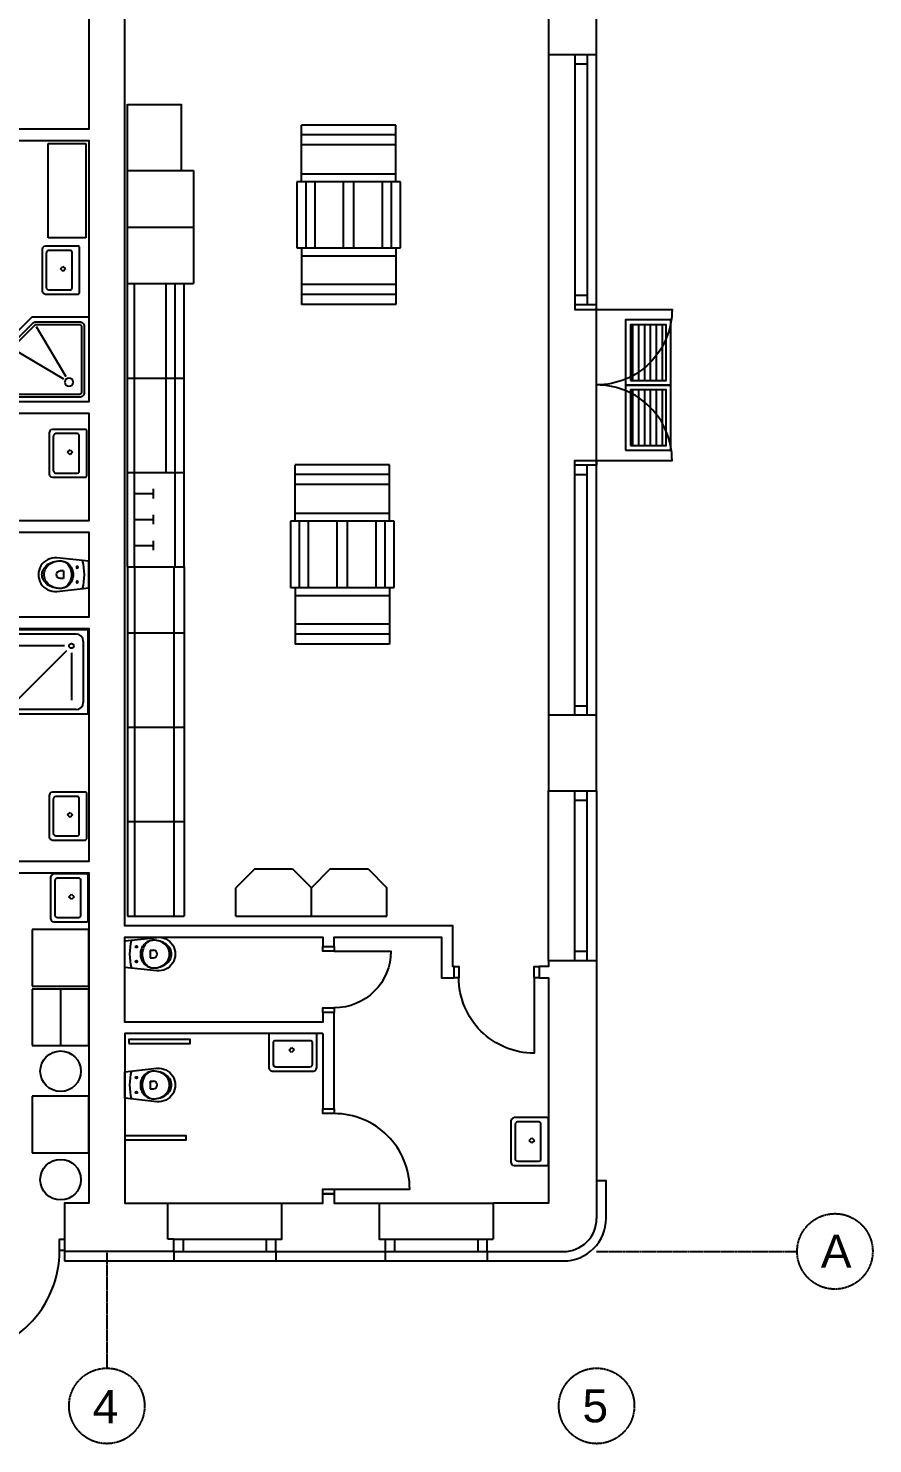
# Model space of a CAD drawing. Header units: millimetres. Extents: x -6354 to 26360, y -281 to 28373.
# Drawn here: x 10964 to 19912, y 129 to 15124 of the extents above; entities that cross this region are included whole.
import ezdxf

# ---------------------------------------------------------------- set-up
doc = ezdxf.new("R2010")
doc.units = ezdxf.units.MM
doc.linetypes.add('CENTER2', pattern=[1.125, 0.75, -0.125, 0.125, -0.125])
for name, color, linetype in [('axis', 40, 'CENTER2'), ('door_dwgmodels.com', 250, 'Continuous'), ('furniture _san', 36, 'Continuous'), ('sanitary', 144, 'Continuous'), ('wall', 5, 'Continuous'), ('Windows', 4, 'Continuous')]:
    doc.layers.add(name, color=color, linetype=linetype)
doc.styles.add('RUSIT', font='arial.ttf')

# ---------------------------------------------------------------- blocks, each defined once
blk = doc.blocks.new('A$C28636AA1')
at = {"color": 0, "linetype": 'Continuous'}
for p, q in [((0, 900), (900, 900)), ((0, 0), (0, 900)), ((900, 900), (900, 0)), ((50, 775), (50, 125)), ((125, 850), (775, 850)), ((850, 775), (850, 125)), ((175, 650), (175, 150)), ((228, 672), (750, 150)), ((250, 725), (750, 725)), ((900, 0), (0, 0)), ((125, 50), (775, 50))]:
    blk.add_line(p, q, dxfattribs=at)
blk.add_circle((175, 725), 25, dxfattribs=at)
for centre, start, end in [((125, 775), 90, 180), ((775, 775), 0, 90), ((125, 125), 180, 270), ((775, 125), 270, 0)]:
    blk.add_arc(centre, 75, start, end, dxfattribs=at)
blk = doc.blocks.new('A$C47312FE7')
at = {"linetype": 'Continuous'}
for p, q in [((41, 569), (34, 549)), ((34, 549), (34, 59)), ((56, 584), (41, 569)), ((76, 589), (56, 584)), ((467, 589), (76, 589)), ((84, 509), (84, 99)), ((86, 509), (84, 509)), ((89, 524), (86, 509)), ((99, 534), (89, 524)), ((113, 539), (99, 534)), ((370, 539), (113, 539)), ((380, 537), (370, 539)), ((390, 529), (380, 537)), ((392, 519), (390, 529)), ((392, 89), (392, 519)), ((477, 584), (467, 589)), ((482, 574), (477, 584)), ((482, 34), (482, 574)), ((253, 318), (283, 348)), ((283, 348), (313, 318)), ((285, 288), (253, 318)), ((313, 318), (285, 288)), ((34, 59), (39, 39)), ((39, 39), (54, 24)), ((54, 24), (74, 19)), ((74, 19), (464, 19)), ((84, 99), (89, 84)), ((89, 84), (101, 74)), ((101, 74), (116, 69)), ((116, 69), (372, 69)), ((372, 69), (387, 74)), ((387, 74), (392, 89)), ((464, 19), (467, 19)), ((467, 19), (477, 24)), ((477, 24), (482, 34))]:
    blk.add_line(p, q, dxfattribs=at)
blk = doc.blocks.new('K10-46')
at = {"color": 0}
for p, q in [((-800, -559), (-270, -244)), ((-558, -800), (-246, -268))]:
    blk.add_line(p, q, dxfattribs=at)
blk.add_lwpolyline([(0, 0), (-900, 0), (-900, -600), (-600, -900), (0, -900)], close=True, dxfattribs=at)
for points in [[(-100, -50), (-800, -50, 0.414214), (-850, -100), (-850, -559, 0.198912), (-835, -594), (-594, -835, 0.198912), (-559, -850), (-100, -850, 0.414214), (-50, -800), (-50, -100, 0.414214)], [(-100, -80), (-800, -80, 0.414214), (-820, -100), (-820, -559, 0.198912), (-814, -573), (-573, -814, 0.198912), (-559, -820), (-100, -820, 0.414214), (-80, -800), (-80, -100, 0.414214)]]:
    blk.add_lwpolyline(points, format="xyb", close=True, dxfattribs=at)
blk.add_circle((-211, -209), 43.3, dxfattribs=at)
blk = doc.blocks.new('v1')
at = {"color": 0}
for p, q in [((41, -270), (-41, -270)), ((-41, -270), (-41, -303)), ((41, -270), (41, -303))]:
    blk.add_line(p, q, dxfattribs=at)
blk.add_lwpolyline([(-141, 0), (141, 0), (177, -339, -1.109549), (-177, -339), (-141, 0)], format="xyb", dxfattribs=at)
for centre in [(-78, -123), (78, -123)]:
    blk.add_circle(centre, 9.95, dxfattribs=at)
for centre, radius, start, end in [((0, -615), 564, 74.7124, 105.2876), ((-17, -303), 129, 156.1873, 180), ((-17, -303), 129, 156.1873, 180), ((-50, -303), 96.8, 152.905, 180), ((-9, -307), 138, 133.1854, 156.1873), ((-9, -307), 138, 133.1854, 156.1873), ((-26, -315), 124, 128.9942, 152.905), ((-3, -313), 146, 111.2448, 133.1854), ((-3, -313), 146, 111.2448, 133.1854), ((-10, -335), 149, 108.5391, 128.9942), ((0, -322), 156, 90, 111.2448), ((0, -322), 156, 90, 111.2448), ((0, -365), 180, 90, 108.5391), ((0, -322), 156, 68.7552, 90), ((0, -322), 156, 68.7552, 90), ((0, -365), 180, 71.4609, 90), ((3, -313), 146, 46.8146, 68.7552), ((3, -313), 146, 46.8146, 68.7552), ((10, -335), 149, 51.0058, 71.4609), ((9, -307), 138, 23.8127, 46.8146), ((9, -307), 138, 23.8127, 46.8146), ((26, -315), 124, 27.095, 51.0058), ((17, -303), 129, 0, 23.8127), ((17, -303), 129, 0, 23.8127), ((50, -303), 96.8, 0, 27.095), ((109, -303), 256, 180, 197.3785), ((55, -303), 202, 180, 199.4203), ((55, -303), 202, 180, 199.4203), ((28, -313), 173, 199.4203, 220.4025), ((28, -313), 173, 199.4203, 220.4025), ((56, -320), 200, 197.3785, 217.0738), ((11, -327), 151, 220.4025, 244.0498), ((11, -327), 151, 220.4025, 244.0498), ((22, -346), 157, 217.0738, 241.268), ((0, -303), 41.2, 180, 0), ((-22, -346), 157, 298.732, 322.9262), ((-11, -327), 151, 295.9502, 319.5975), ((-11, -327), 151, 295.9502, 319.5975), ((-28, -313), 173, 319.5975, 340.5797), ((-28, -313), 173, 319.5975, 340.5797), ((-56, -320), 200, 322.9262, 342.6215), ((-109, -303), 256, 342.6215, 0), ((-55, -303), 202, 340.5797, 0), ((-55, -303), 202, 340.5797, 0), ((0, -350), 125, 244.0498, 270), ((0, -350), 125, 244.0498, 270), ((0, -385), 112, 241.268, 270), ((0, -350), 125, 270, 295.9502), ((0, -350), 125, 270, 295.9502), ((0, -385), 112, 270, 298.732)]:
    blk.add_arc(centre, radius, start, end, dxfattribs=at)
blk = doc.blocks.new('*U75')
at = {"color": 0, "linetype": 'ByBlock', "ltscale": 10}
blk.add_lwpolyline([(-50, 0), (-50, 1110, 0.414214), (-1160, 0)], format="xyb", dxfattribs=at)
at = {"color": 0}
for points in [[(-1210, 0), (-1160, 0), (-1160, -120), (-1210, -120)], [(-50, 0), (0, 0), (0, -120), (-50, -120)]]:
    blk.add_lwpolyline(points, close=True, dxfattribs=at)
blk = doc.blocks.new('*U76')
at = {"color": 0}
for p, q in [((0, 0), (1080, 0)), ((100, 0), (100, -130)), ((980, 0), (980, -130)), ((0, -130), (1080, -130))]:
    blk.add_line(p, q, dxfattribs=at)
blk = doc.blocks.new('*U78')
at = {"color": 0}
for p, q in [((0, 0), (1800, 0)), ((100, 0), (100, -130)), ((1700, 0), (1700, -130)), ((0, -130), (1800, -130))]:
    blk.add_line(p, q, dxfattribs=at)
blk = doc.blocks.new('*U51')
at = {"color": 0, "linetype": 'ByBlock', "ltscale": 10}
blk.add_lwpolyline([(-850, 0), (-850, 800, -0.414214), (-50, 0)], format="xyb", dxfattribs=at)
at = {"color": 0}
for points in [[(-900, 0), (-850, 0), (-850, -120), (-900, -120)], [(-50, 0), (0, 0), (0, -120), (-50, -120)]]:
    blk.add_lwpolyline(points, close=True, dxfattribs=at)
blk = doc.blocks.new('*U86')
at = {"color": 0, "linetype": 'ByBlock', "ltscale": 10}
blk.add_lwpolyline([(-50, 0), (-50, 800, 0.414214), (-850, 0)], format="xyb", dxfattribs=at)
at = {"color": 0}
blk.add_lwpolyline([(-50, 0), (0, 0), (0, -230), (-50, -230)], close=True, dxfattribs=at)
blk = doc.blocks.new('*U83')
at = {"color": 0, "linetype": 'ByBlock', "ltscale": 10}
blk.add_lwpolyline([(-50, 0), (-50, 800, 0.414214), (-850, 0)], format="xyb", dxfattribs=at)
at = {"color": 0}
blk.add_lwpolyline([(-50, 0), (0, 0), (0, -230), (-50, -230)], close=True, dxfattribs=at)
blk = doc.blocks.new('*U85')
at = {"color": 0}
for p, q in [((0, 0), (2650, 0)), ((100, 0), (100, -130)), ((2550, 0), (2550, -130)), ((0, -130), (2650, -130))]:
    blk.add_line(p, q, dxfattribs=at)
blk = doc.blocks.new('*U54')
at = {"color": 0, "linetype": 'ByBlock', "ltscale": 10}
blk.add_lwpolyline([(-50, 0), (-50, 800, 0.414214), (-850, 0)], format="xyb", dxfattribs=at)
at = {"color": 0}
for points in [[(-900, 0), (-850, 0), (-850, -120), (-900, -120)], [(-50, 0), (0, 0), (0, -120), (-50, -120)]]:
    blk.add_lwpolyline(points, close=True, dxfattribs=at)
blk = doc.blocks.new('*U89')
at = {"color": 0, "linetype": 'ByBlock', "ltscale": 10}
blk.add_lwpolyline([(-650, 0), (-650, 600, -0.414214), (-50, 0)], format="xyb", dxfattribs=at)
at = {"color": 0}
for points in [[(-700, 0), (-650, 0), (-650, -120), (-700, -120)], [(-50, 0), (0, 0), (0, -120), (-50, -120)]]:
    blk.add_lwpolyline(points, close=True, dxfattribs=at)

msp = doc.modelspace()

# ---------------------------------------------------------------- hatches: boundary and pattern name
at = {"layer": 'wall', "true_color": 0x000000}
h = msp.add_hatch(dxfattribs=at)
h.set_pattern_fill('LINE', color=18, scale=500, angle=90, style=0)
h.set_pattern_definition([(90, (-174315.987, -2718952.827), (-62.5, 4e-15), [])])
h.paths.add_polyline_path([(17724, 11984), (17344, 11984), (17344, 11394), (17724, 11394)])
h = msp.add_hatch(dxfattribs=at)
h.set_pattern_fill('LINE', color=18, scale=500, angle=90, style=0)
h.set_pattern_definition([(90, (-174315.987, -2719642.827), (-62.5, 4e-15), [])])
h.paths.add_polyline_path([(17724, 11294), (17344, 11294), (17344, 10704), (17724, 10704)])

# ---------------------------------------------------------------- linework, layer by layer
at = {"layer": 'axis'}
for p, q in [((11796, 2166), (11796, 929)), ((16986, 2166), (19112, 2166))]:
    msp.add_line(p, q, dxfattribs=at)
at = {"layer": 'axis', "color": 18, "true_color": 0x000000}
for centre in [(19512, 2166), (11796, 529), (16986, 529)]:
    msp.add_circle(centre, 400, dxfattribs=at)
at = {"layer": 'furniture _san'}
for p, q in [((12016, 13619), (12016, 14319)), ((12016, 14316), (12586, 14316)), ((12586, 13619), (12586, 14319)), ((13859, 13499), (13859, 14099)), ((14859, 14099), (13859, 14099)), ((14859, 13499), (14859, 14099)), ((14859, 13994), (13859, 13994)), ((11174, 12903), (11174, 13903)), ((11174, 13903), (11574, 13903)), ((11574, 13903), (11574, 12903)), ((14859, 13889), (13859, 13889)), ((12016, 12419), (12016, 13619)), ((12016, 13619), (12716, 13619)), ((12716, 13619), (12716, 12419)), ((13809, 13499), (13809, 12799)), ((14909, 13499), (13809, 13499)), ((13859, 13584), (14859, 13584)), ((13904, 13499), (13904, 12799)), ((13999, 13499), (13999, 12799)), ((14304, 12799), (14304, 13499)), ((14414, 12799), (14414, 13499)), ((14719, 12799), (14719, 13499)), ((14814, 12799), (14814, 13499)), ((14909, 12799), (14909, 13499)), ((11574, 12903), (11174, 12903)), ((12016, 13016), (12716, 13016)), ((13809, 12799), (14909, 12799)), ((13859, 12799), (13859, 12199)), ((14859, 12799), (14859, 12199)), ((13859, 12714), (14859, 12714)), ((12016, 11419), (12016, 12419)), ((12016, 12419), (12716, 12419)), ((12091, 11419), (12091, 12419)), ((12426, 11419), (12426, 12419)), ((12521, 11419), (12521, 12419)), ((12616, 11419), (12616, 12419)), ((14859, 12409), (13859, 12409)), ((14859, 12304), (13859, 12304)), ((14859, 12199), (13859, 12199)), ((12016, 10419), (12016, 11419)), ((12016, 11419), (12616, 11419)), ((12091, 10419), (12091, 11419)), ((12426, 10419), (12426, 11419)), ((12521, 10419), (12521, 11419)), ((12616, 10419), (12616, 11419)), ((13791, 9901), (13791, 10501)), ((14791, 10501), (13791, 10501)), ((14791, 9901), (14791, 10501)), ((12016, 10419), (12616, 10419)), ((12016, 9419), (12016, 10419)), ((12091, 9419), (12091, 10419)), ((12521, 9419), (12521, 10419)), ((12616, 9419), (12616, 10419)), ((14791, 10396), (13791, 10396)), ((12291, 10144), (12291, 10244)), ((14791, 10291), (13791, 10291)), ((12091, 10194), (12291, 10194)), ((12091, 9919), (12291, 9919)), ((12291, 9869), (12291, 9969)), ((13741, 9901), (13741, 9201)), ((14841, 9901), (13741, 9901)), ((13791, 9986), (14791, 9986)), ((13836, 9901), (13836, 9201)), ((13931, 9901), (13931, 9201)), ((14236, 9201), (14236, 9901)), ((14346, 9201), (14346, 9901)), ((14651, 9201), (14651, 9901)), ((14746, 9201), (14746, 9901)), ((14841, 9201), (14841, 9901)), ((12091, 9644), (12291, 9644)), ((12291, 9594), (12291, 9694)), ((12016, 9419), (12616, 9419)), ((12016, 9419), (12616, 9419)), ((12016, 9419), (12016, 8719)), ((12091, 9419), (12091, 8719)), ((12506, 9419), (12506, 8719)), ((12616, 9419), (12616, 8719)), ((13741, 9201), (14841, 9201)), ((13791, 9201), (13791, 8601)), ((14791, 9201), (14791, 8601)), ((13791, 9116), (14791, 9116)), ((12016, 8719), (12616, 8719)), ((12016, 8719), (12016, 7719)), ((12091, 8719), (12091, 7719)), ((12506, 8719), (12506, 7719)), ((12616, 8719), (12616, 7719)), ((14791, 8811), (13791, 8811)), ((14791, 8706), (13791, 8706)), ((14791, 8601), (13791, 8601)), ((12016, 7719), (12616, 7719)), ((12016, 7719), (12016, 6719)), ((12091, 7719), (12091, 6719)), ((12506, 7719), (12506, 6719)), ((12616, 7719), (12616, 6719)), ((12016, 6719), (12616, 6719)), ((12016, 6719), (12016, 5719)), ((12091, 6719), (12091, 5719)), ((12506, 6719), (12506, 5719)), ((12616, 6719), (12616, 5719)), ((13364, 6219), (13164, 6019)), ((13364, 6219), (13764, 6219)), ((13764, 6219), (13964, 6019)), ((14164, 6219), (13964, 6019)), ((14164, 6219), (14564, 6219)), ((14564, 6219), (14764, 6019)), ((13164, 5719), (13164, 6019)), ((13964, 5719), (13964, 6019)), ((14764, 5719), (14764, 6019)), ((12016, 5719), (12616, 5719)), ((11606, 5577), (11006, 5577)), ((11006, 5577), (11006, 4977)), ((11606, 4977), (11606, 5577)), ((11006, 4977), (11606, 4977)), ((11606, 4946), (11006, 4946)), ((11006, 4946), (11006, 4346)), ((11306, 4946), (11306, 4346)), ((11606, 4346), (11606, 4946)), ((11006, 4346), (11606, 4346)), ((11606, 3810), (11006, 3810)), ((11006, 3810), (11006, 3210)), ((11606, 3210), (11606, 3810)), ((11006, 3210), (11606, 3210))]:
    msp.add_line(p, q, dxfattribs=at)
msp.add_lwpolyline([(13164, 5719), (14764, 5719)], dxfattribs=at)
for centre in [(11306, 4075), (11306, 2926)]:
    msp.add_circle(centre, 215, dxfattribs=at)
at = {"layer": 'sanitary'}
for points in [[(12029, 4369), (12678, 4369), (12678, 4412), (12029, 4412)], [(11986, 3348), (12636, 3348), (12636, 3391), (11986, 3391)]]:
    msp.add_lwpolyline(points, close=True, dxfattribs=at)
at = {"layer": 'wall', "color": 18, "true_color": 0x000000}
for p, q in [((16476, 5246), (16476, 7046)), ((16986, 7046), (16986, 5246)), ((16986, 2915), (16986, 2515)), ((12441, 2676), (13651, 2676)), ((14681, 2676), (15891, 2676)), ((12506, 2166), (11346, 2166)), ((15826, 2165), (16636, 2165))]:
    msp.add_line(p, q, dxfattribs=at)
at = {"layer": 'wall', "color": 5}
for p, q in [((16986, 5246), (16986, 2915)), ((12441, 2296), (12441, 2676)), ((12506, 2296), (12441, 2296)), ((12506, 2166), (12506, 2296)), ((15826, 2166), (15826, 2296)), ((15826, 2296), (15891, 2296)), ((11346, 2166), (11346, 2065)), ((12506, 2166), (12506, 2065)), ((13586, 2166), (13586, 2065)), ((14746, 2166), (14746, 2065)), ((15826, 2166), (15826, 2065)), ((11346, 2066), (12506, 2065)), ((13586, 2065), (14746, 2065)), ((15826, 2065), (16670, 2065))]:
    msp.add_line(p, q, dxfattribs=at)
for points in [[(16986, 15646), (16476, 15646), (16476, 14846), (16986, 14846)], [(16986, 7846), (16476, 7846), (16476, 7046), (16986, 7046)]]:
    msp.add_lwpolyline(points, close=True, dxfattribs=at)
for points in [[(14086, 4476), (14086, 3676), (14206, 3676), (14206, 4696), (14086, 4696), (14086, 4596), (11986, 4596), (11986, 5496), (14086, 5496), (14086, 5396), (14206, 5396), (14206, 5496), (15343, 5496), (15343, 5066), (15476, 5066), (15476, 5186), (15463, 5186), (15463, 5616), (15463, 5616), (11986, 5616), (11986, 15402), (11606, 15402), (11606, 14056), (9636, 14056)], [(9756, 13936), (11606, 13936), (11606, 11166), (9756, 11166)], [(9756, 11046), (11606, 11046), (11606, 9906), (10574, 9906)], [(10574, 9786), (11606, 9786), (11606, 8886), (9756, 8886)], [(9756, 8766), (11606, 8766), (11606, 6296), (10756, 6296)], [(10757, 6176), (11607, 6176), (11606, 2676), (11346, 2676), (11346, 2166)], [(16986, 5246), (16476, 5246), (16476, 5186), (16376, 5186), (16376, 5066), (16476, 5066), (16476, 2676), (15891, 2676), (15891, 2296)], [(14086, 4476), (11986, 4476), (11986, 2676), (12441, 2676)], [(17086, 2515), (17086, 2915), (16986, 2915)], [(13586, 2166), (13586, 2296), (13651, 2296), (13651, 2676), (14086, 2676), (14086, 2776), (14206, 2776), (14206, 2676), (14681, 2676), (14681, 2296), (14746, 2296), (14746, 2166)]]:
    msp.add_lwpolyline(points, dxfattribs=at)
at = {"layer": 'wall', "color": 18, "true_color": 0x000000}
for points in [[(16476, 14846), (16476, 7846)], [(16986, 7846), (16986, 14846)], [(13586, 2165), (14746, 2165)], [(12506, 2065), (13586, 2065)], [(14746, 2065), (15826, 2065)]]:
    msp.add_lwpolyline(points, dxfattribs=at)
for points in [[(17294, 11344), (17774, 11344), (17774, 12034), (17294, 12034)], [(17344, 11394), (17724, 11394), (17724, 11984), (17344, 11984)], [(17294, 10654), (17774, 10654), (17774, 11344), (17294, 11344)], [(17344, 10704), (17724, 10704), (17724, 11294), (17344, 11294)]]:
    msp.add_lwpolyline(points, close=True, dxfattribs=at)
msp.add_arc((16636, 2515), 350, 269.9975, 0, dxfattribs=at)
at = {"layer": 'wall', "color": 5}
msp.add_arc((16636, 2515), 450, 269.9975, 0, dxfattribs=at)

# ---------------------------------------------------------------- block references
at = {"layer": 'door_dwgmodels.com', "xscale": -1, "rotation": 270}
msp.add_blockref('*U83', (16986, 12196), dxfattribs=at)
at = {"layer": 'door_dwgmodels.com'}
for name, p, rotation in [('*U86', (16986, 10496), 269.9999999999999), ('*U89', (14206, 4696), 270), ('*U51', (15476, 5066), 180), ('*U54', (14206, 2776), 270), ('*U75', (10136, 2176), 180)]:
    msp.add_blockref(name, p, dxfattribs=dict(at, rotation=rotation))
at = {"layer": 'sanitary', "xscale": 0.8900000001303852, "yscale": 0.8900000001303852, "zscale": 0.8900000001303852}
for p in [(11079, 12292), (11154, 10350), (11154, 6507), (11170, 5641), (16048, 3059)]:
    msp.add_blockref('A$C47312FE7', p, dxfattribs=at)
at = {"layer": 'sanitary', "xscale": -1}
for name, p, rotation in [('K10-46', (11606, 11166), 180), ('v1', (11606, 9336), 270)]:
    msp.add_blockref(name, p, dxfattribs=dict(at, rotation=rotation))
at = {"layer": 'sanitary'}
for name, p, rotation in [('A$C28636AA1', (10696, 8756), 270), ('v1', (11986, 5316), 90.00000000000001), ('v1', (11986, 3929), 90.00000000000001)]:
    msp.add_blockref(name, p, dxfattribs=dict(at, rotation=rotation))
at = {"layer": 'sanitary', "xscale": 0.8900000001303852, "yscale": 0.8900000001303852, "zscale": 0.8900000001303852, "rotation": 90}
msp.add_blockref('A$C47312FE7', (14037, 4047), dxfattribs=at)
at = {"layer": 'Windows', "xscale": -1, "rotation": 89.99998993264258}
msp.add_blockref('*U85', (16756, 14846), dxfattribs=at)
at = {"layer": 'Windows', "rotation": 90.00001006735744}
for name, p in [('*U85', (16756, 7846)), ('*U78', (16756, 5246))]:
    msp.add_blockref(name, p, dxfattribs=at)
at = {"layer": 'Windows'}
for p in [(12506, 2296), (14746, 2296)]:
    msp.add_blockref('*U76', p, dxfattribs=at)

# ---------------------------------------------------------------- texts
at = {"layer": 'axis', "color": 18, "true_color": 0x000000, "style": 'RUSIT'}
for s, p in [('А', (19362, 1993)), ('4', (11646, 346)), ('5', (16836, 355))]:
    msp.add_text(s, height=350, rotation=360, dxfattribs=at).set_placement(p)

doc.saveas('drawing.dxf')
